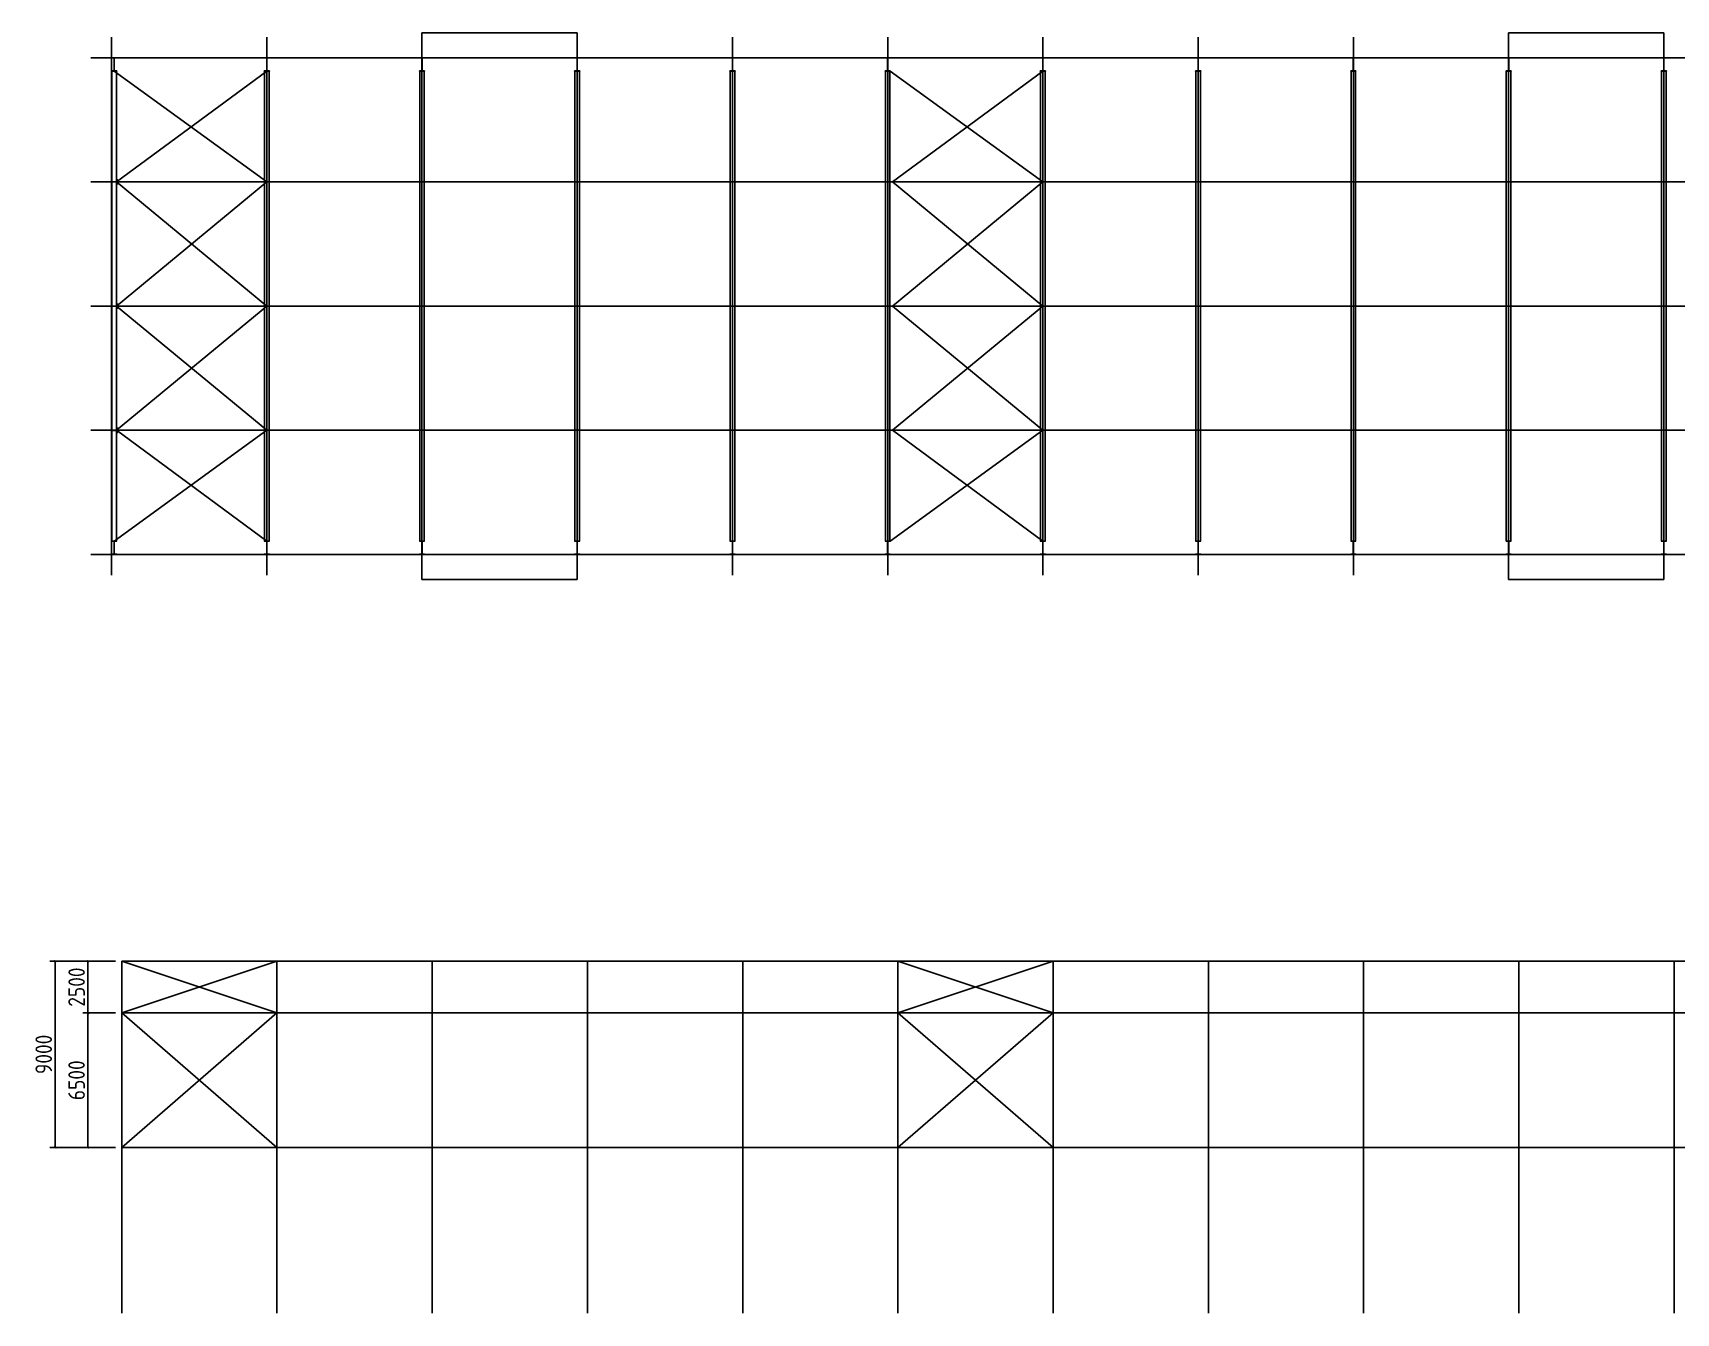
# Model space of a CAD drawing. Extents: x 411778 to 673094, y -11605 to 324395.
# Drawn here: x 536363 to 615756, y 82476 to 144322 of the extents above; entities that cross this region are included whole.
import ezdxf

# ---------------------------------------------------------------- set-up
doc = ezdxf.new("R2010")
doc.units = 0
doc.header["$LTSCALE"] = 1000
doc.header["$MEASUREMENT"] = 0
doc.layers.add('AXIS', color=3, linetype='Continuous')
doc.layers.add('DOTE', color=1, linetype='Continuous')
doc.styles.get("Standard").update_dxf_attribs({"font": 'gbenor.shx', "bigfont": 'gbcbig.shx'})
doc.dimstyles.get("Standard").update_dxf_attribs({"dimscale": 100, "dimtxt": 3.5, "dimasz": 1, "dimexe": 2.5, "dimexo": 3, "dimgap": 1.5, "dimtad": 1, "dimdec": 0, "dimzin": 0, "dimdsep": 46, "dimtxsty": 'Standard', "dimblk": 'ARCHTICK', "dimcen": 0.09, "dimadec": 0, "dimazin": 0, "dimtfac": 1, "dimtdec": 0, "dimtix": 1, "dimtmove": 2, "dimatfit": 3, "dimfxl": 1, "dimtolj": 1, "dimtzin": 0, "dimarcsym": 0})

# ---------------------------------------------------------------- blocks, each defined once
blk = doc.blocks.new('_ArchTick')
at = {"color": 0, "linetype": 'ByBlock', "const_width": 0.4}
blk.add_lwpolyline([(-0.5, -0.5), (0.5, 0.5)], dxfattribs=at)
blk = doc.blocks.new('*D7')
at = {"color": 3, "lineweight": -2}
for p, q in [((540356.5, 96976.5), (538775.5, 96976.5)), ((539025.5, 90476.5), (539025.5, 96976.5)), ((540356.5, 90476.5), (538775.5, 90476.5))]:
    blk.add_line(p, q, dxfattribs=at)
at = {"layer": 'Defpoints', "color": 0}
for p in [(539025.5, 96976.5), (540656.5, 96976.5), (540656.5, 90476.5)]:
    blk.add_point(p, dxfattribs=at)
at = {"color": 3, "lineweight": -2, "xscale": 100, "yscale": 100, "zscale": 100}
for p, rotation in [((539025.5, 96976.5), 90), ((539025.5, 90476.5), 270)]:
    blk.add_blockref('_ArchTick', p, dxfattribs=dict(at, rotation=rotation))
at = {"color": 0, "insert": (538475.5, 93726.5), "char_height": 800, "attachment_point": 5, "rotation": 90}
blk.add_mtext('\\A1;6500', dxfattribs=at)
blk = doc.blocks.new('*D8')
at = {"color": 3, "lineweight": -2}
for p, q in [((540356.5, 99476.5), (538775.5, 99476.5)), ((539025.5, 96976.5), (539025.5, 99476.5)), ((540356.5, 96976.5), (538775.5, 96976.5))]:
    blk.add_line(p, q, dxfattribs=at)
at = {"layer": 'Defpoints', "color": 0}
for p in [(539025.5, 99476.5), (540656.5, 99476.5), (540656.5, 96976.5)]:
    blk.add_point(p, dxfattribs=at)
at = {"color": 3, "lineweight": -2, "xscale": 100, "yscale": 100, "zscale": 100}
for p, rotation in [((539025.5, 99476.5), 90), ((539025.5, 96976.5), 270)]:
    blk.add_blockref('_ArchTick', p, dxfattribs=dict(at, rotation=rotation))
at = {"color": 0, "insert": (538475.5, 98226.5), "char_height": 800, "attachment_point": 5, "rotation": 90}
blk.add_mtext('\\A1;2500', dxfattribs=at)
blk = doc.blocks.new('*D9')
at = {"color": 3, "lineweight": -2}
for p, q in [((540356.5, 99476.5), (537187.5, 99476.5)), ((537437.5, 90476.5), (537437.5, 99476.5)), ((540356.5, 90476.5), (537187.5, 90476.5))]:
    blk.add_line(p, q, dxfattribs=at)
at = {"layer": 'Defpoints', "color": 0}
for p in [(537437.5, 99476.5), (540656.5, 99476.5), (540656.5, 90476.5)]:
    blk.add_point(p, dxfattribs=at)
at = {"color": 3, "lineweight": -2, "xscale": 100, "yscale": 100, "zscale": 100}
for p, rotation in [((537437.5, 99476.5), 90), ((537437.5, 90476.5), 270)]:
    blk.add_blockref('_ArchTick', p, dxfattribs=dict(at, rotation=rotation))
at = {"color": 0, "insert": (536887.5, 94976.5), "char_height": 800, "attachment_point": 5, "rotation": 90}
blk.add_mtext('\\A1;9000', dxfattribs=at)

msp = doc.modelspace()

# ---------------------------------------------------------------- linework, layer by layer
for p, q in [((555162.5, 143122.5), (555162.5, 144322.5)), ((555162.5, 144322.5), (562662.5, 144322.5)), ((562662.5, 144322.5), (562662.5, 143122.5)), ((607662.5, 143122.5), (607662.5, 144322.5)), ((607662.5, 144322.5), (615162.5, 144322.5)), ((615162.5, 144322.5), (615162.5, 143122.5)), ((540287.5, 142472.5), (547662.5, 137122.5)), ((547662.5, 142472.5), (540397.5, 137122.5)), ((577787.5, 142472.5), (585162.5, 137122.5)), ((585162.5, 142472.5), (577897.5, 137122.5)), ((540397.5, 137122.5), (547662.5, 131122.5)), ((547662.5, 137122.5), (540397.5, 131122.5)), ((577897.5, 137122.5), (585162.5, 131122.5)), ((585162.5, 137122.5), (577897.5, 131122.5)), ((547662.5, 131122.5), (540397.5, 125122.5)), ((540397.5, 131122.5), (547662.5, 125122.5)), ((585162.5, 131122.5), (577897.5, 125122.5)), ((577897.5, 131122.5), (585162.5, 125122.5)), ((547662.5, 125122.5), (540287.5, 119772.5)), ((540397.5, 125122.5), (547662.5, 119772.5)), ((585162.5, 125122.5), (577787.5, 119772.5)), ((577897.5, 125122.5), (585162.5, 119772.5)), ((555162.5, 119122.5), (555162.5, 117922.5)), ((562662.5, 117922.5), (562662.5, 119122.5)), ((607662.5, 119122.5), (607662.5, 117922.5)), ((615162.5, 117922.5), (615162.5, 119122.5)), ((555162.5, 117922.5), (562662.5, 117922.5)), ((607662.5, 117922.5), (615162.5, 117922.5)), ((540656.5, 99476.5), (630656.5, 99476.5)), ((540656.5, 96976.5), (548156.5, 99476.5)), ((540656.5, 99476.5), (548156.5, 96976.5)), ((578156.5, 99476.5), (585656.5, 96976.5)), ((585656.5, 99476.5), (578156.5, 96976.5)), ((540656.5, 96976.5), (630656.5, 96976.5)), ((548156.5, 96976.5), (540656.5, 90476.5)), ((540656.5, 96976.5), (548156.5, 90476.5)), ((585656.5, 96976.5), (578156.5, 90476.5)), ((578156.5, 96976.5), (585656.5, 90476.5)), ((540656.5, 90476.5), (630656.5, 90476.5))]:
    msp.add_line(p, q)
at = {"color": 4}
for p, q in [((540412.5, 143122.5), (540162.5, 143122.5)), ((540162.5, 143122.5), (540162.5, 143112.5)), ((540162.5, 143112.5), (540412.5, 143112.5)), ((540284.5, 143112.5), (540284.5, 142482.5)), ((540290.5, 143112.5), (540290.5, 142482.5)), ((540412.5, 143112.5), (540412.5, 143122.5)), ((547787.5, 143122.5), (547537.5, 143122.5)), ((547537.5, 143122.5), (547537.5, 143112.5)), ((547537.5, 143112.5), (547787.5, 143112.5)), ((547659.5, 143112.5), (547659.5, 142482.5)), ((547665.5, 143112.5), (547665.5, 142482.5)), ((547787.5, 143112.5), (547787.5, 143122.5)), ((555287.5, 143122.5), (555037.5, 143122.5)), ((555037.5, 143122.5), (555037.5, 143112.5)), ((555037.5, 143112.5), (555287.5, 143112.5)), ((555159.5, 143112.5), (555159.5, 142482.5)), ((555162.5, 143112.5), (555162.5, 142482.5)), ((555165.5, 143112.5), (555165.5, 142482.5)), ((555287.5, 143112.5), (555287.5, 143122.5)), ((562787.5, 143122.5), (562537.5, 143122.5)), ((562537.5, 143122.5), (562537.5, 143112.5)), ((562537.5, 143112.5), (562787.5, 143112.5)), ((562659.5, 143112.5), (562659.5, 142482.5)), ((562665.5, 143112.5), (562665.5, 142482.5)), ((562787.5, 143112.5), (562787.5, 143122.5)), ((570287.5, 143122.5), (570037.5, 143122.5)), ((570037.5, 143122.5), (570037.5, 143112.5)), ((570037.5, 143112.5), (570287.5, 143112.5)), ((570159.5, 143112.5), (570159.5, 142482.5)), ((570165.5, 143112.5), (570165.5, 142482.5)), ((570287.5, 143112.5), (570287.5, 143122.5)), ((577787.5, 143122.5), (577537.5, 143122.5)), ((577537.5, 143122.5), (577537.5, 143112.5)), ((577537.5, 143112.5), (577787.5, 143112.5)), ((577659.5, 143112.5), (577659.5, 142482.5)), ((577665.5, 143112.5), (577665.5, 142482.5)), ((577787.5, 143112.5), (577787.5, 143122.5)), ((585287.5, 143122.5), (585037.5, 143122.5)), ((585037.5, 143122.5), (585037.5, 143112.5)), ((585037.5, 143112.5), (585287.5, 143112.5)), ((585159.5, 143112.5), (585159.5, 142482.5)), ((585165.5, 143112.5), (585165.5, 142482.5)), ((585287.5, 143112.5), (585287.5, 143122.5)), ((592787.5, 143122.5), (592537.5, 143122.5)), ((592537.5, 143122.5), (592537.5, 143112.5)), ((592537.5, 143112.5), (592787.5, 143112.5)), ((592659.5, 143112.5), (592659.5, 142482.5)), ((592665.5, 143112.5), (592665.5, 142482.5)), ((592787.5, 143112.5), (592787.5, 143122.5)), ((600287.5, 143122.5), (600037.5, 143122.5)), ((600037.5, 143122.5), (600037.5, 143112.5)), ((600037.5, 143112.5), (600287.5, 143112.5)), ((600159.5, 143112.5), (600159.5, 142482.5)), ((600165.5, 143112.5), (600165.5, 142482.5)), ((600287.5, 143112.5), (600287.5, 143122.5)), ((607787.5, 143122.5), (607537.5, 143122.5)), ((607537.5, 143122.5), (607537.5, 143112.5)), ((607537.5, 143112.5), (607787.5, 143112.5)), ((607659.5, 143112.5), (607659.5, 142482.5)), ((607665.5, 143112.5), (607665.5, 142482.5)), ((607787.5, 143112.5), (607787.5, 143122.5)), ((615287.5, 143122.5), (615037.5, 143122.5)), ((615037.5, 143122.5), (615037.5, 143112.5)), ((615037.5, 143112.5), (615287.5, 143112.5)), ((615159.5, 143112.5), (615159.5, 142482.5)), ((615165.5, 143112.5), (615165.5, 142482.5)), ((615287.5, 143112.5), (615287.5, 143122.5)), ((540162.5, 142472.5), (540162.5, 142482.5)), ((540162.5, 142482.5), (540412.5, 142482.5)), ((540412.5, 142472.5), (540162.5, 142472.5)), ((540177.5, 142472.5), (540177.5, 119772.5)), ((540397.5, 142472.5), (540397.5, 119772.5)), ((540412.5, 142482.5), (540412.5, 142472.5)), ((547537.5, 142472.5), (547537.5, 142482.5)), ((547537.5, 142482.5), (547787.5, 142482.5)), ((547787.5, 142472.5), (547537.5, 142472.5)), ((547552.5, 142472.5), (547552.5, 119772.5)), ((547772.5, 142472.5), (547772.5, 119772.5)), ((547787.5, 142482.5), (547787.5, 142472.5)), ((555037.5, 142472.5), (555037.5, 142482.5)), ((555037.5, 142482.5), (555287.5, 142482.5)), ((555287.5, 142472.5), (555037.5, 142472.5)), ((555052.5, 142472.5), (555052.5, 119772.5)), ((555272.5, 142472.5), (555272.5, 119772.5)), ((555287.5, 142482.5), (555287.5, 142472.5)), ((562537.5, 142472.5), (562537.5, 142482.5)), ((562537.5, 142482.5), (562787.5, 142482.5)), ((562787.5, 142472.5), (562537.5, 142472.5)), ((562552.5, 142472.5), (562552.5, 119772.5)), ((562772.5, 142472.5), (562772.5, 119772.5)), ((562787.5, 142482.5), (562787.5, 142472.5)), ((570037.5, 142472.5), (570037.5, 142482.5)), ((570037.5, 142482.5), (570287.5, 142482.5)), ((570287.5, 142472.5), (570037.5, 142472.5)), ((570052.5, 142472.5), (570052.5, 119772.5)), ((570272.5, 142472.5), (570272.5, 119772.5)), ((570287.5, 142482.5), (570287.5, 142472.5)), ((577537.5, 142472.5), (577537.5, 142482.5)), ((577537.5, 142482.5), (577787.5, 142482.5)), ((577787.5, 142472.5), (577537.5, 142472.5)), ((577552.5, 142472.5), (577552.5, 119772.5)), ((577772.5, 142472.5), (577772.5, 119772.5)), ((577787.5, 142482.5), (577787.5, 142472.5)), ((585037.5, 142472.5), (585037.5, 142482.5)), ((585037.5, 142482.5), (585287.5, 142482.5)), ((585287.5, 142472.5), (585037.5, 142472.5)), ((585052.5, 142472.5), (585052.5, 119772.5)), ((585272.5, 142472.5), (585272.5, 119772.5)), ((585287.5, 142482.5), (585287.5, 142472.5)), ((592537.5, 142472.5), (592537.5, 142482.5)), ((592537.5, 142482.5), (592787.5, 142482.5)), ((592787.5, 142472.5), (592537.5, 142472.5)), ((592552.5, 142472.5), (592552.5, 119772.5)), ((592772.5, 142472.5), (592772.5, 119772.5)), ((592787.5, 142482.5), (592787.5, 142472.5)), ((600037.5, 142472.5), (600037.5, 142482.5)), ((600037.5, 142482.5), (600287.5, 142482.5)), ((600287.5, 142472.5), (600037.5, 142472.5)), ((600052.5, 142472.5), (600052.5, 119772.5)), ((600272.5, 142472.5), (600272.5, 119772.5)), ((600287.5, 142482.5), (600287.5, 142472.5)), ((607537.5, 142472.5), (607537.5, 142482.5)), ((607537.5, 142482.5), (607787.5, 142482.5)), ((607787.5, 142472.5), (607537.5, 142472.5)), ((607552.5, 142472.5), (607552.5, 119772.5)), ((607772.5, 142472.5), (607772.5, 119772.5)), ((607787.5, 142482.5), (607787.5, 142472.5)), ((615037.5, 142472.5), (615037.5, 142482.5)), ((615037.5, 142482.5), (615287.5, 142482.5)), ((615287.5, 142472.5), (615037.5, 142472.5)), ((615052.5, 142472.5), (615052.5, 119772.5)), ((615272.5, 142472.5), (615272.5, 119772.5)), ((615287.5, 142482.5), (615287.5, 142472.5)), ((540162.5, 137222.5), (540162.5, 137022.5)), ((540172.5, 137222.5), (540162.5, 137222.5)), ((540162.5, 137022.5), (540172.5, 137022.5)), ((540172.5, 137022.5), (540172.5, 137222.5)), ((540452.5, 137125.5), (540172.5, 137125.5)), ((540452.5, 137119.5), (540172.5, 137119.5)), ((540462.5, 137222.5), (540452.5, 137222.5)), ((540452.5, 137222.5), (540452.5, 137022.5)), ((540452.5, 137022.5), (540462.5, 137022.5)), ((540462.5, 137022.5), (540462.5, 137222.5)), ((540162.5, 131222.5), (540162.5, 131022.5)), ((540172.5, 131222.5), (540162.5, 131222.5)), ((540162.5, 131022.5), (540172.5, 131022.5)), ((540172.5, 131022.5), (540172.5, 131222.5)), ((540452.5, 131125.5), (540172.5, 131125.5)), ((540452.5, 131119.5), (540172.5, 131119.5)), ((540462.5, 131222.5), (540452.5, 131222.5)), ((540452.5, 131222.5), (540452.5, 131022.5)), ((540452.5, 131022.5), (540462.5, 131022.5)), ((540462.5, 131022.5), (540462.5, 131222.5)), ((540162.5, 125222.5), (540162.5, 125022.5)), ((540172.5, 125222.5), (540162.5, 125222.5)), ((540162.5, 125022.5), (540172.5, 125022.5)), ((540172.5, 125022.5), (540172.5, 125222.5)), ((540452.5, 125125.5), (540172.5, 125125.5)), ((540452.5, 125119.5), (540172.5, 125119.5)), ((540462.5, 125222.5), (540452.5, 125222.5)), ((540452.5, 125222.5), (540452.5, 125022.5)), ((540452.5, 125022.5), (540462.5, 125022.5)), ((540462.5, 125022.5), (540462.5, 125222.5)), ((540412.5, 119772.5), (540162.5, 119772.5)), ((540162.5, 119772.5), (540162.5, 119762.5)), ((540162.5, 119762.5), (540412.5, 119762.5)), ((540162.5, 119122.5), (540162.5, 119132.5)), ((540162.5, 119132.5), (540412.5, 119132.5)), ((540412.5, 119122.5), (540162.5, 119122.5)), ((540284.5, 119132.5), (540284.5, 119762.5)), ((540290.5, 119132.5), (540290.5, 119762.5)), ((540412.5, 119762.5), (540412.5, 119772.5)), ((540412.5, 119132.5), (540412.5, 119122.5)), ((547787.5, 119772.5), (547537.5, 119772.5)), ((547537.5, 119772.5), (547537.5, 119762.5)), ((547537.5, 119762.5), (547787.5, 119762.5)), ((547537.5, 119122.5), (547537.5, 119132.5)), ((547537.5, 119132.5), (547787.5, 119132.5)), ((547787.5, 119122.5), (547537.5, 119122.5)), ((547659.5, 119132.5), (547659.5, 119762.5)), ((547665.5, 119132.5), (547665.5, 119762.5)), ((547787.5, 119762.5), (547787.5, 119772.5)), ((547787.5, 119132.5), (547787.5, 119122.5)), ((555287.5, 119772.5), (555037.5, 119772.5)), ((555037.5, 119772.5), (555037.5, 119762.5)), ((555037.5, 119762.5), (555287.5, 119762.5)), ((555037.5, 119122.5), (555037.5, 119132.5)), ((555037.5, 119132.5), (555287.5, 119132.5)), ((555287.5, 119122.5), (555037.5, 119122.5)), ((555159.5, 119132.5), (555159.5, 119762.5)), ((555165.5, 119132.5), (555165.5, 119762.5)), ((555287.5, 119762.5), (555287.5, 119772.5)), ((555287.5, 119132.5), (555287.5, 119122.5)), ((562787.5, 119772.5), (562537.5, 119772.5)), ((562537.5, 119772.5), (562537.5, 119762.5)), ((562537.5, 119762.5), (562787.5, 119762.5)), ((562537.5, 119122.5), (562537.5, 119132.5)), ((562537.5, 119132.5), (562787.5, 119132.5)), ((562787.5, 119122.5), (562537.5, 119122.5)), ((562659.5, 119132.5), (562659.5, 119762.5)), ((562665.5, 119132.5), (562665.5, 119762.5)), ((562787.5, 119762.5), (562787.5, 119772.5)), ((562787.5, 119132.5), (562787.5, 119122.5)), ((570287.5, 119772.5), (570037.5, 119772.5)), ((570037.5, 119772.5), (570037.5, 119762.5)), ((570037.5, 119762.5), (570287.5, 119762.5)), ((570037.5, 119122.5), (570037.5, 119132.5)), ((570037.5, 119132.5), (570287.5, 119132.5)), ((570287.5, 119122.5), (570037.5, 119122.5)), ((570159.5, 119132.5), (570159.5, 119762.5)), ((570165.5, 119132.5), (570165.5, 119762.5)), ((570287.5, 119762.5), (570287.5, 119772.5)), ((570287.5, 119132.5), (570287.5, 119122.5)), ((577787.5, 119772.5), (577537.5, 119772.5)), ((577537.5, 119772.5), (577537.5, 119762.5)), ((577537.5, 119762.5), (577787.5, 119762.5)), ((577537.5, 119122.5), (577537.5, 119132.5)), ((577537.5, 119132.5), (577787.5, 119132.5)), ((577787.5, 119122.5), (577537.5, 119122.5)), ((577659.5, 119132.5), (577659.5, 119762.5)), ((577665.5, 119132.5), (577665.5, 119762.5)), ((577787.5, 119762.5), (577787.5, 119772.5)), ((577787.5, 119132.5), (577787.5, 119122.5)), ((585287.5, 119772.5), (585037.5, 119772.5)), ((585037.5, 119772.5), (585037.5, 119762.5)), ((585037.5, 119762.5), (585287.5, 119762.5)), ((585037.5, 119122.5), (585037.5, 119132.5)), ((585037.5, 119132.5), (585287.5, 119132.5)), ((585287.5, 119122.5), (585037.5, 119122.5)), ((585159.5, 119132.5), (585159.5, 119762.5)), ((585165.5, 119132.5), (585165.5, 119762.5)), ((585287.5, 119762.5), (585287.5, 119772.5)), ((585287.5, 119132.5), (585287.5, 119122.5)), ((592787.5, 119772.5), (592537.5, 119772.5)), ((592537.5, 119772.5), (592537.5, 119762.5)), ((592537.5, 119762.5), (592787.5, 119762.5)), ((592537.5, 119122.5), (592537.5, 119132.5)), ((592537.5, 119132.5), (592787.5, 119132.5)), ((592787.5, 119122.5), (592537.5, 119122.5)), ((592659.5, 119132.5), (592659.5, 119762.5)), ((592665.5, 119132.5), (592665.5, 119762.5)), ((592787.5, 119762.5), (592787.5, 119772.5)), ((592787.5, 119132.5), (592787.5, 119122.5)), ((600287.5, 119772.5), (600037.5, 119772.5)), ((600037.5, 119772.5), (600037.5, 119762.5)), ((600037.5, 119762.5), (600287.5, 119762.5)), ((600037.5, 119122.5), (600037.5, 119132.5)), ((600037.5, 119132.5), (600287.5, 119132.5)), ((600287.5, 119122.5), (600037.5, 119122.5)), ((600159.5, 119132.5), (600159.5, 119762.5)), ((600165.5, 119132.5), (600165.5, 119762.5)), ((600287.5, 119762.5), (600287.5, 119772.5)), ((600287.5, 119132.5), (600287.5, 119122.5)), ((607787.5, 119772.5), (607537.5, 119772.5)), ((607537.5, 119772.5), (607537.5, 119762.5)), ((607537.5, 119762.5), (607787.5, 119762.5)), ((607537.5, 119122.5), (607537.5, 119132.5)), ((607537.5, 119132.5), (607787.5, 119132.5)), ((607787.5, 119122.5), (607537.5, 119122.5)), ((607659.5, 119132.5), (607659.5, 119762.5)), ((607665.5, 119132.5), (607665.5, 119762.5)), ((607787.5, 119762.5), (607787.5, 119772.5)), ((607787.5, 119132.5), (607787.5, 119122.5)), ((615287.5, 119772.5), (615037.5, 119772.5)), ((615037.5, 119772.5), (615037.5, 119762.5)), ((615037.5, 119762.5), (615287.5, 119762.5)), ((615037.5, 119122.5), (615037.5, 119132.5)), ((615037.5, 119132.5), (615287.5, 119132.5)), ((615287.5, 119122.5), (615037.5, 119122.5)), ((615159.5, 119132.5), (615159.5, 119762.5)), ((615165.5, 119132.5), (615165.5, 119762.5)), ((615287.5, 119762.5), (615287.5, 119772.5)), ((615287.5, 119132.5), (615287.5, 119122.5))]:
    msp.add_line(p, q, dxfattribs=at)
at = {"color": 1}
for p, q in [((540287.5, 143112.5), (540287.5, 142472.5)), ((547662.5, 143112.5), (547662.5, 142482.5)), ((562662.5, 143112.5), (562662.5, 142482.5)), ((570162.5, 143112.5), (570162.5, 142482.5)), ((577662.5, 143112.5), (577662.5, 142482.5)), ((585162.5, 143112.5), (585162.5, 142482.5)), ((592662.5, 143112.5), (592662.5, 142482.5)), ((600162.5, 143112.5), (600162.5, 142482.5)), ((607662.5, 143112.5), (607662.5, 142482.5)), ((615162.5, 143112.5), (615162.5, 142482.5)), ((540287.5, 119132.5), (540287.5, 119772.5)), ((547662.5, 119132.5), (547662.5, 119762.5)), ((555162.5, 119132.5), (555162.5, 119762.5)), ((562662.5, 119132.5), (562662.5, 119762.5)), ((570162.5, 119132.5), (570162.5, 119762.5)), ((577662.5, 119132.5), (577662.5, 119762.5)), ((585162.5, 119132.5), (585162.5, 119762.5)), ((592662.5, 119132.5), (592662.5, 119762.5)), ((600162.5, 119132.5), (600162.5, 119762.5)), ((607662.5, 119132.5), (607662.5, 119762.5)), ((615162.5, 119132.5), (615162.5, 119762.5))]:
    msp.add_line(p, q, dxfattribs=at)
at = {"layer": 'AXIS'}
for p, q in [((540656.5, 90476.5), (540656.5, 82476.5)), ((548156.5, 90476.5), (548156.5, 82476.5)), ((555656.5, 90476.5), (555656.5, 82476.5)), ((563156.5, 90476.5), (563156.5, 82476.5)), ((570656.5, 90476.5), (570656.5, 82476.5)), ((578156.5, 90476.5), (578156.5, 82476.5)), ((585656.5, 90476.5), (585656.5, 82476.5)), ((593156.5, 90476.5), (593156.5, 82476.5)), ((600656.5, 90476.5), (600656.5, 82476.5)), ((608156.5, 90476.5), (608156.5, 82476.5)), ((615656.5, 90476.5), (615656.5, 82476.5))]:
    msp.add_line(p, q, dxfattribs=at)
at = {"layer": 'DOTE'}
for p, q in [((540162.5, 118122.5), (540162.5, 144122.5)), ((547662.5, 118122.5), (547662.5, 144122.5)), ((555162.5, 118122.5), (555162.5, 144122.5)), ((562662.5, 118122.5), (562662.5, 144122.5)), ((570162.5, 118122.5), (570162.5, 144122.5)), ((577662.5, 118122.5), (577662.5, 144122.5)), ((585162.5, 118122.5), (585162.5, 144122.5)), ((592662.5, 118122.5), (592662.5, 144122.5)), ((600162.5, 118122.5), (600162.5, 144122.5)), ((607662.5, 118122.5), (607662.5, 144122.5)), ((615162.5, 118122.5), (615162.5, 144122.5)), ((539162.5, 143122.5), (631162.5, 143122.5)), ((539162.5, 137122.5), (631162.5, 137122.5)), ((539162.5, 131122.5), (631162.5, 131122.5)), ((539162.5, 125122.5), (631162.5, 125122.5)), ((539162.5, 119122.5), (631162.5, 119122.5)), ((540656.5, 90476.5), (540656.5, 99476.5)), ((548156.5, 90476.5), (548156.5, 99476.5)), ((555656.5, 90476.5), (555656.5, 99476.5)), ((563156.5, 90476.5), (563156.5, 99476.5)), ((570656.5, 90476.5), (570656.5, 99476.5)), ((578156.5, 90476.5), (578156.5, 99476.5)), ((585656.5, 90476.5), (585656.5, 99476.5)), ((593156.5, 90476.5), (593156.5, 99476.5)), ((600656.5, 90476.5), (600656.5, 99476.5)), ((608156.5, 90476.5), (608156.5, 99476.5)), ((615656.5, 90476.5), (615656.5, 99476.5))]:
    msp.add_line(p, q, dxfattribs=at)

# ---------------------------------------------------------------- dimensions: what is measured, and where the dimension line sits
for base, p1, p2, picture, middle in [((537437.5, 99476.5), (540656.5, 90476.5), (540656.5, 99476.5), '*D9', (536887.5, 94976.5)), ((539025.5, 99476.5), (540656.5, 96976.5), (540656.5, 99476.5), '*D8', (538475.5, 98226.5)), ((539025.5, 96976.5), (540656.5, 90476.5), (540656.5, 96976.5), '*D7', (538475.5, 93726.5))]:
    dim = msp.add_linear_dim(base=base, p1=p1, p2=p2, angle=90, dimstyle='Standard', override={"dimtxt": 8, "dimclrd": 3, "dimclre": 3})
    dim.commit()
    dim.dimension.update_dxf_attribs({"geometry": picture, "text_midpoint": middle})

doc.saveas('drawing.dxf')
